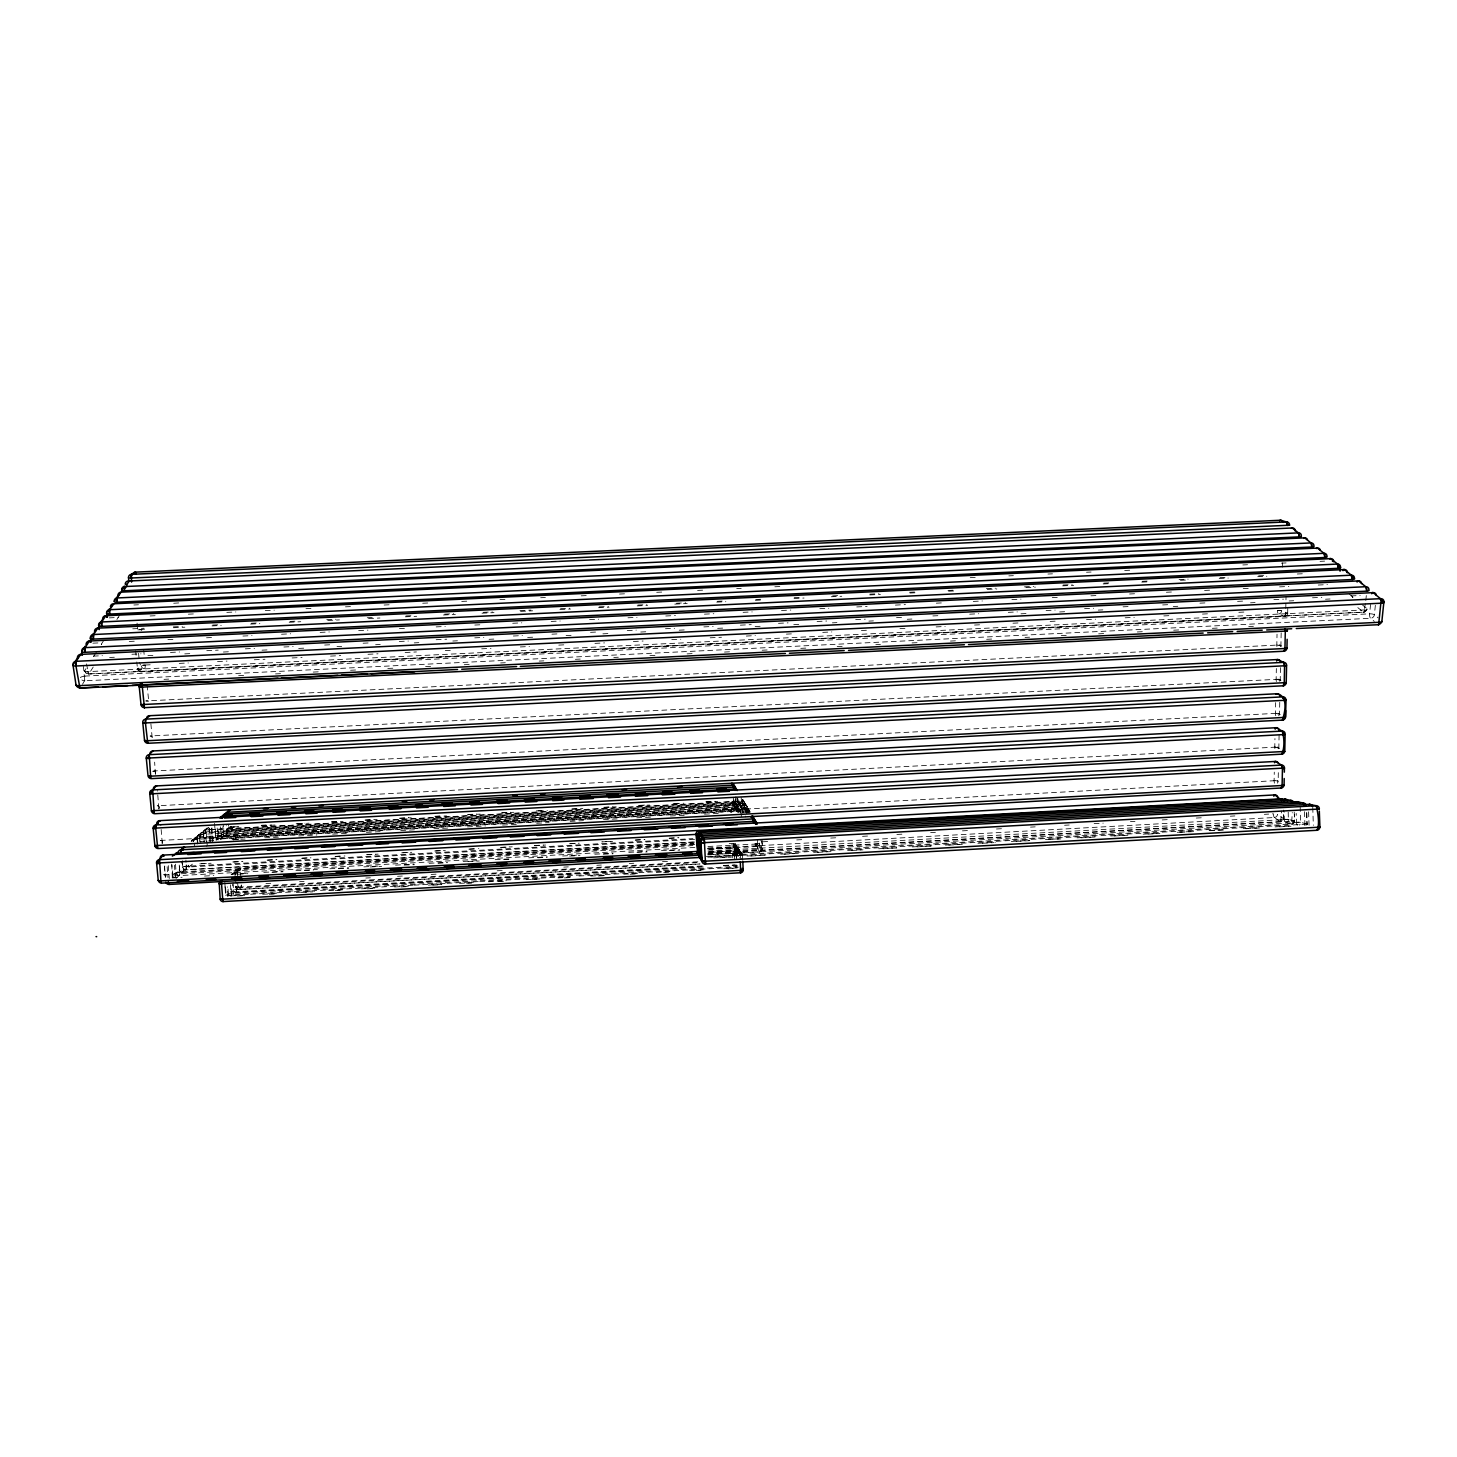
<?xml version="1.0" encoding="UTF-8"?>
<svg xmlns="http://www.w3.org/2000/svg" width="1457" height="1457" viewBox="0 0 1457 1457"><rect width="100%" height="100%" fill="white"/><g stroke="black" fill="none" stroke-linecap="round" stroke-linejoin="round"><path stroke-width="0.75" stroke-dasharray="5 3.75" d="M730.558 812.314L730.576 810.857M152.147 737.497L150.581 720.468M235.142 877.897L234.996 871.177L239.804 868.062L693.805 843.239M1274.474 783.156A3.06 1.02 86.4 0 1 1274.11 780.533L1274.274 772.155M1274.875 748.552A3.078 1.038 86.8 0 1 1274.784 746.986L1274.948 738.572M1275.786 715.751A3.096 1.038 87.1 0 1 1275.458 713.22L1275.658 702.62M1276.405 681.512A3.096 1.056 87.5 0 1 1276.132 679.217L1276.35 668.526M1276.915 646.526A3.114 1.056 87.9 0 1 1276.824 644.959L1277.024 634.196M1278.317 772.665L1278.153 781.043A3.114 2.878 -43.6 0 1 1277.279 783.156M1278.536 748.734A3.114 2.896 -44.9 0 0 1278.845 747.459L1279.137 732.689M1278.645 715.788A3.133 2.914 -46.3 0 0 1279.519 713.639L1279.829 698.777M1279.701 681.257A3.151 2.932 -47.8 0 0 1280.229 679.581L1280.521 664.611M1280.612 646.58A3.169 2.95 -49.2 0 0 1280.922 645.287L1281.231 630.189M1282.506 567.192L1282.597 562.821M1280.667 821.675L1281.577 810.948M142.804 665.266C148.031 663.208 143.751 673.189 141.092 671.768L1284.528 616.42L1285.675 613.743L1286.039 596.204M707.774 848.448L1274.42 817.523L1280.284 821.602A3.114 2.896 -42.2 0 0 1283.362 818.452L1283.526 810.074M1279.92 610.465L1277.498 610.447A3.133 1.056 88.2 0 0 1278.499 613.98L1284.528 616.42A3.205 2.987 -50.7 0 0 1287.678 613.16L1287.806 606.604M1283.617 814.463L1283.417 819.471L1281.65 821.438M193.49 841.345L193.872 839.414L201.43 834.715M735.749 796.833L735.093 804.446M739.136 800.931L740.648 810.493A2.714 2.677 -29.8 0 1 740.065 812.278L740.265 801.896M708.885 849.158L756.529 846.535A3.023 2.987 -29.9 0 0 759.407 843.384L759.188 844.75M762.102 840.197L762.43 849.358L760.427 851.799M1304.926 825.463L1304.452 808.69M1274.547 817.486L1274.42 817.468A3.06 1.02 86.1 0 1 1273.436 813.826L1264.366 814.336M1287.059 615.328L1287.861 613.288L1281.632 610.738A3.187 2.969 -50.8 0 1 1278.499 613.98L1278.627 613.962M1292.45 824.025L1294.654 821.712L1294.49 814.39M1306.783 812.787L1307.093 824.698M193.49 841.636L193.872 839.414L747.314 809.71L745.857 807.488L196.695 836.919L197.842 845.479M743.179 803.335L202.942 832.056A2.914 2.841 16.6 0 0 200.246 835.043L200.829 842.984M709.013 851.799L736.222 850.305L736.441 847.919L736.568 857.681M736.222 866.259L736.259 865.13L736.149 866.387L233.63 894.252L231.481 893.341L231.007 885.583M738.444 850.943L739.755 851.052M735.421 801.332L735.985 802.315A2.641 2.604 -29.7 0 1 733.472 805.065L733.308 797.325M737.952 798.928L738.28 806.395A2.677 2.641 -29.7 0 1 735.73 809.127L735.494 799.419M1307.166 824.079L1300.7 822.331A3.169 3.078 -66.4 0 1 1299.371 825.063M1367.231 609.117L1363.697 612.359L1365.628 602.415M1365.81 600.539L1366.757 591.141M1370.563 604.418L1369.616 613.834A3.533 1.366 88.3 0 0 1370.6 618.296L1374.315 621.41M1375.353 605.329L1374.388 614.763A3.661 3.151 -39.5 0 1 1370.6 618.296L84.67 680.801L83.468 666.395M748.388 812.514L748.643 811.95A2.914 2.878 -30.8 0 1 750.1 812.332L749.973 811.494M197.241 837.083L198.152 845.406M755.017 843.785C757.094 848.921 755.455 843.494 759.316 843.567M732.306 802.898C733.982 808.052 732.871 801.824 735.985 802.461M734.547 806.905C733.217 808.38 739.373 808.435 737.115 804.319L736.805 796.961M1352.843 597.243L1352.824 597.388A3.588 1.038 3.7 0 0 1352.606 596.824L1347.361 592.489M756.675 846.535L756.657 844.022L759.37 843.53M158.868 808.599L157.411 790.495M162.164 843.53L162.328 840.999M158.795 808.999C161.563 804.701 154.041 806.14 158.904 805.685L1277.17 747.059M231.9 829.616C232.137 824.152 233.065 831.983 228.804 832.074M155.389 774.213L154.642 762.157M162.237 843.202L160.798 825.136M204.162 830.363L203.16 832.767L205.455 832.93L745.656 804.264M1294.599 821.038L1288.334 819.399L1288.188 810.766M703.221 866.897L231.481 893.05L231.317 895.8L230.443 884.326M155.444 773.977L155.498 770.899L1277.844 713.274M733.508 805.084L229.241 832.056A2.732 2.641 16.3 0 1 226.327 829.561L228.895 827.357M1274.42 817.523L1274.438 817.468A3.096 2.859 -42.3 0 0 1277.479 814.39L1283.362 818.452M221.5 838.667L221.1 828.232M241.134 887.623L241.316 885.674M226.764 834.114L226.964 831.929M197.405 836.3L197.697 839.359L195.402 839.614M231.299 895.836L244.776 895.29M433.64 817.523L205.71 829.98L208.77 827.339M236.435 892.321L236.18 882.177M179.557 875.311L179.867 872.707M197.405 836.282L198.225 835.171M235.105 839.742L235.178 839.505A2.659 2.586 15.5 0 1 237.728 837.138L238.347 839.323L237.983 837.32M735.767 809.145L223.722 836.628L226.818 833.95L226.527 825.645M237.236 869.702L237.309 869.629A2.677 2.623 6.7 0 0 234.796 872.397L237.017 872.543L237.163 869.884L237.345 878.043M694.734 844.55L182.489 872.616L186.241 869.301L185.931 860.031M176.078 878.389L179.666 875.02L179.193 863.491M741.34 816.703L740.684 801.332L209.48 829.707C203.397 829.689 197.114 835.061 199.937 841.782M231.772 874.236A2.714 2.659 6.5 0 1 232.537 874.091L237.017 872.543M235.196 839.469L235.214 839.432A2.677 2.604 15.4 0 0 234.158 839.669M82.484 684.316L84.925 680.055L84.925 676.084L1369.616 613.834A3.697 1.075 4 0 1 1374.388 614.763L1378.122 617.859M93.212 667.015L88.95 673.899L1363.406 612.177L1356.03 606.167M693.332 842L185.895 869.72L186.387 866.259L692.949 838.631M84.688 670.894L86.163 673.298L88.895 673.954A3.806 3.369 22.6 0 1 84.761 670.584L87.966 665.485M96.326 652.19L93.23 657.107A3.734 1.111 -6.8 0 0 93.193 657.489M101.407 644.121A3.661 1.075 -6.7 0 0 101.608 644.722A3.661 3.26 23.4 0 1 101.407 644.121L104.376 639.386M116.888 619.48L119.674 615.073M139.872 671.695L137.395 668.836L141.22 665.722A3.333 3.151 27.4 0 0 144.826 668.745L145.172 665.029L142.604 665.303M221.628 835.608C219.643 832.876 224.633 831.018 226.928 831.237L737.115 804.319A2.659 2.623 -29.7 0 1 734.601 807.087L226.655 834.315A2.75 2.659 16.2 0 1 223.722 831.783L223.194 824.316M214.561 823.405L215.636 838.74A2.805 2.732 16 0 0 215.891 839.56L218.404 836.354L221.555 835.79L739.464 808.398A2.695 2.659 -29.8 0 1 736.896 811.203L221.373 838.904L220.025 840.088M184.201 866.496C190.175 865.695 176.17 866.806 179.812 871.104M762.412 848.866L760.918 846.025A3.06 3.005 -30 0 1 758.004 849.212L759.68 851.963L707.701 854.785M694.006 843.803L179.83 871.923C176.789 871.559 170.25 874.801 173.929 877.861M203.16 832.712L203.197 832.657A2.896 2.805 16.6 0 1 205.874 829.689L205.747 829.707M758.715 845.515L757.239 846.462M238.201 889.535L235.652 887.113L239.185 885.128M234.723 889.717C237.928 888.296 236.854 894.325 233.739 894.27A2.714 2.659 5.7 0 1 230.898 891.757L236.526 889.553L699.324 863.946M747.35 808.143L747.842 815.847M1286.95 615.455L1285.839 616.202M234.759 872.433L240.405 870.394L240.86 877.66M233.557 840.106L237.728 837.138M192.087 840.124L191.213 841.418A2.987 2.896 16.4 0 1 193.872 839.414L193.745 839.451M694.588 839.359L188.991 866.97L192.397 864.165M737.278 808.58L738.28 806.395M192.652 841.217L194.273 839.906M192.288 839.961L196.313 837.01M198.425 835.007L202.031 832.238M204.344 830.217L207.24 827.867M742.269 854.986L742.742 860.504M740.01 851.999L739.919 850.852M737.734 849.121L738.298 856.315M746.949 808.271L199.645 837.775C198.17 838.831 200.174 835.407 199.973 834.479L744.691 805.302A2.841 2.805 -30.8 0 1 747.514 807.961L749.863 811.239M737.57 865.895L736.696 866.314M700.07 863.983L238.329 889.535L241.006 887.823L241.297 884.927M225.616 895.327L231.481 893.159L228.385 893.469L227.82 886.038M1307.166 823.897L1306.656 824.097M231.098 874.582L233.685 872.962M213.086 840.962L211.939 827.867M1294.636 821.038L1294.526 820.856A3.133 3.06 -66.5 0 1 1291.576 824.152L703.458 856.552M189.21 866.951L189.246 866.915A3.041 2.95 15.4 0 1 186.186 864.966M199.973 834.479L199.973 834.479A2.95 2.859 16.5 0 0 197.241 837.484L197.824 837.757M137.049 623.086L137.705 629.843L146.21 629.005M744.873 803.772L742.36 804.191L742.742 813.061M137.759 629.806L141.711 629.806M233.794 826.72L240.97 826.847M733.982 805.011L734.037 798.582M232.537 874.091L248.382 873.217M175.496 864.147L176.133 872.616L177.28 872.233M182.289 860.686L182.762 866.915L183.892 866.551M742.287 799.638L742.997 812.86M223.813 831.728L228.221 831.983M709.031 849.431L736.404 847.938L737.388 849.376A2.659 2.641 -41.6 0 1 740.174 851.871L740.538 859.302M200.356 834.988L203.689 834.46L204.271 842.383M735.603 845.078L735.658 844.204M140.054 671.732L141.092 671.768A3.369 3.187 27.3 0 1 137.468 668.727L136.794 661.952M238.511 889.517L238.511 889.517A2.677 2.623 5.8 0 1 235.688 887.058L235.36 881.558M234.049 827.212L234.158 827.212A2.677 2.604 16.4 0 1 232.646 826.847L232.774 826.975M1285.548 616.311L1284.528 616.42A3.151 1.075 88.2 0 0 1285.675 613.743L1287.332 613.561L1285.675 613.743M233.047 882.632L233.484 890.008L234.45 889.772M1281.413 821.529L1280.284 821.602A3.078 1.038 86 0 0 1281.395 819.344L1283.016 819.089L1281.504 819.344M737.971 806.559L222.866 834.333L224.032 836.591A2.768 2.677 16.1 0 1 221.082 834.06L220.535 826.538M182.635 872.579L182.781 872.561A3.096 2.987 15.3 0 1 179.466 869.738M745.857 807.488L745.857 807.488A2.859 2.823 -30.8 0 1 748.825 810.165L750.173 812.405A2.896 2.859 -30.8 0 0 747.168 809.71L747.496 812.259M237.546 870.721L240.405 870.284M152.967 771.245L155.389 770.917L152.839 771.263M736.04 809.127L737.479 812.259M1292.14 824.097L1285.548 822.677A3.114 1.056 86 0 1 1284.364 819.326L1284.072 810.693M742.05 855.059L708.284 857.026M229.86 827.066L231.645 826.847L230.133 827.011M160.288 840.452L1276.478 780.606M163.785 874.71L694.552 845.515M177.499 872.178L179.848 872.488M163.967 874.674C169.376 877.77 162.965 875.602 164.787 865.932M160.434 840.416L162.31 840.78M746.712 808.325L744.909 808.508L745.11 813.024M195.493 839.596L197.587 839.359M219.588 836.008L223.613 836.628M201.521 834.697L205.564 832.912L206.566 846.426M735.22 802.625L228.093 829.816L229.241 832.056L228.184 824.243M207.349 829.944L209.48 829.707L210.336 841.418M741.595 855.132C739.009 855.751 739.937 850.196 739.992 855.277M1280.758 821.675L708.357 853.055M736.277 847.938L736.277 847.938A2.641 2.623 -41.5 0 1 739.045 850.433L740.174 851.871M172.126 877.861L182.107 877.296M172.345 877.842L171.598 860.613M733.927 856.17L733.417 845.333L736.076 845.861M235.105 872.47L235.105 872.47A2.695 2.641 6.6 0 0 232.738 874.2M748.516 811.95L741.722 812.332M733.782 845.315L734.255 845.115A2.604 2.586 -41.5 0 1 736.841 847.573L737.934 849.03A2.623 2.604 -41.5 0 0 735.202 846.517L733.272 843.439L735.803 844.951L736.495 859.375M762.466 848.794L762.448 848.721A3.078 3.041 -30 0 1 759.516 851.926L759.297 840.835M223.886 836.591L222.812 826.775M738.517 850.833L738.517 850.833A2.695 2.659 -41.6 0 1 741.322 853.365L742.469 854.858A2.714 2.695 -41.7 0 0 739.646 852.309L738.626 850.815L707.373 852.545M759.516 851.926C757.786 853.328 764.142 847.009 759.771 849.358L707.556 852.236M148.687 701.163L145.791 700.944L1279.228 644.977M735.603 849.376L737.57 849.158L735.603 849.376L735.384 847.573L735.876 856.716M737.716 852.29C736.167 845.06 740.484 855.933 737.916 856.534M196.804 836.937L196.95 836.919A2.969 2.878 16.4 0 0 194.2 839.961L194.655 846.007M756.657 844.022L705.57 846.626M201.376 863.673L208.26 863.309M232.774 861.961L242.226 861.451M267.123 860.104L276.193 859.612M302.218 858.191L310.159 857.754M335.055 856.406L342.359 856.006M366.763 854.676L375.815 854.184M402.97 852.691L409.781 852.327M434.696 850.979L443.839 850.469M468.826 849.121L475.456 848.757M500.37 847.391L509.495 846.899M534.318 845.552L543.388 845.06M570.415 843.585L577.354 843.202M610.829 841.381L601.85 841.873L612.596 841.363M635.507 840.033L644.486 839.542M669.127 838.212L678.051 837.72M199.773 863.855L211.138 863.236M233.757 861.998L242.882 861.506M267.742 860.158L276.903 859.648M301.599 858.3L310.942 857.791M335.383 856.461L344.963 855.951M366.909 854.749L378.164 854.13M401.658 852.855L411.748 852.309M435.679 850.997L445.314 850.487M469.7 849.158L478.861 848.648M501.117 847.446L512.245 846.827M534.5 845.625L545.628 845.024M569.505 843.712L579.249 843.184M635.27 840.124L644.977 839.596M669.291 838.285L678.853 837.757M694.77 842.073L181.961 870.084C176.971 868.299 188.827 878.225 181.324 861.688M729.228 843.621L736.022 843.257M762.667 841.8L770.006 841.381M796.724 839.924L803.517 839.56M830.763 838.066L835.717 837.793M862.544 836.318L869.702 835.936M896.893 834.442L903.686 834.078M930.659 832.603L935.412 832.329M962.44 830.854L969.433 830.472M996.479 828.997L1003.436 828.614M1030.536 827.121L1035.18 826.866M1064.593 825.263L1069.201 825.008M1094.134 823.642L1103.222 823.15M1130.432 821.657L1134.985 821.402M1162.212 819.927L1169.042 819.544M1196.252 818.051L1203.081 817.687M1230.309 816.193L1234.862 815.938M694.88 847.446L173.693 875.894L175.241 875.876L175.587 877.879L174.439 865.203M263.808 872.379L282.348 871.359M295.935 870.612L317.426 869.428M329.901 868.754L348.533 867.735M363.868 866.879L379.712 866.023M395.557 865.148L413.679 864.147M429.105 863.309L447.263 862.307M463.144 861.433L479.335 860.559M495.18 859.685L511.043 858.81M528.745 857.845L547.267 856.825M562.621 855.988L578.957 855.095M594.82 854.221L612.923 853.219M628.768 852.363L646.89 851.362M661.46 850.56L679.326 849.577M708.029 848.01L735.239 846.663M204.508 876.058L213.815 875.548M238.238 874.218L247.799 873.69M271.967 872.361L283.132 871.741M304.458 870.576L313.51 870.084M338.443 868.718L348.824 868.299M370.169 866.97L381.643 866.35M404.154 865.112L414.535 864.693M438.138 863.254L447.208 862.744M468.007 861.615L479.298 860.996M503.849 859.648L511.972 859.339M537.833 857.772L547.122 857.408M569.56 856.042L579.977 855.605M603.289 854.184L613.033 853.802M636.964 852.345L647.127 851.926M669.255 850.56L679.709 850.141M707.465 848.921L736.641 847.5L737.242 855.878M707.92 850.997L1288.279 819.38L1286.986 819.289M707.902 853.456L1294.381 821.092L1292.559 821.293A3.133 1.075 86 0 1 1291.576 824.152L1292.268 812.551M707.865 854.057L739.646 852.309M708.594 854.603L1300.609 822.313L1300.172 806.905M707.829 857.19L1304.98 824.261A3.187 1.111 85.9 0 1 1304.962 825.026M713.584 857.863L731.341 856.898M747.04 856.024L765.854 854.986M780.642 854.166L798.563 853.183M813.589 852.345L829.762 851.453M847.573 850.469L863.6 849.595M878.753 848.757L896.565 847.774M912.282 846.899L931.788 845.825M945.411 845.078L962.075 844.168M977.902 843.293L995.422 842.328M1011.322 841.436L1029.771 840.434M1045.416 839.56L1059.057 838.813M1076.996 837.83L1095.427 836.81M1110.653 835.972L1127.244 835.043M1143.162 834.169L1159.808 833.258M1177.256 832.293L1193.319 831.401M1209.073 830.545L1225.009 829.652M1243.167 828.651L1259.085 827.776M1274.984 826.902L1290.902 826.028M719.576 857.772L731.177 857.117M750.756 856.042L765.162 855.259M784.176 854.203L797.544 853.456M817.286 852.381L831.346 851.598M851.289 850.506L863.018 849.85M883.015 848.757L896.966 847.974M916.999 846.881L930.75 846.116M948.726 845.115L962.33 844.368M982.455 843.257L994.056 842.62M1016.148 841.399L1029.534 840.671M1048.439 839.614L1060.805 838.941M1080.912 837.83L1094.316 837.083M1114.168 835.99L1128.119 835.225M1148.152 834.114L1159.881 833.477M1179.879 832.366L1193.939 831.601M1209.82 830.709L1225.61 829.853M1245.917 828.723L1259.449 827.977M1279.592 826.866L1291.011 826.228M265.957 883.561L270.729 883.288M299.596 881.704L304.076 881.449M365.834 878.043L370.369 877.788M397.542 876.294L402.314 876.039M431.181 874.437L436.044 874.164M497.183 870.794L502.501 870.503M563.768 867.115L568.303 866.879M596.824 865.294L601.34 865.039M629.26 863.509L633.777 863.254M662.48 861.67L667.561 861.397M697.867 861.797L237.436 887.24L238.128 888.897L237.564 881.704M697.011 862.599L241.006 887.823A2.641 2.604 5.8 0 1 238.201 885.364M702.238 865.932L232.665 891.939L233.648 894.27L232.683 884.472M701.819 866.696L236.325 892.485A2.677 2.641 5.7 0 1 233.484 890.008M723.728 865.476L735.075 864.839L736.331 866.387A2.623 2.604 -40.5 0 0 737.57 865.877M723.328 865.786L736.951 865.167M248.309 894.361L227.201 895.527L227.984 896.492M250.586 894.234L413.369 885.2M413.952 885.164L445.715 883.397M447.044 883.324L478.479 881.594M479.754 881.521L570.525 876.477M578.957 876.003L636.709 872.798M638.931 872.688L738.426 867.152M262.661 894.288L276.557 893.523M296.39 892.431L314.384 891.429M328.754 890.628L343.488 889.808M361.391 888.806L374.813 888.06M394.574 886.967L408.324 886.202M428.358 885.091L441.708 884.344M459.52 883.361L473.999 882.56M488.441 881.758L506.144 880.775M526.068 879.664L539.8 878.899M557.958 877.897L570.343 877.205M590.686 876.076L605.62 875.256M623.778 874.236L638.184 873.453M656.269 872.433L669.765 871.687M689.598 870.594L703.512 869.811M723.637 868.7L737.242 867.935M237.272 896.055L244.321 895.654M269.29 894.27L277.267 893.833M301.708 892.467L312.818 891.848M335.128 890.609L342.304 890.209M367.255 888.825L375.979 888.351M400.948 886.967L408.033 886.566M432.838 885.182L441.872 884.69M466.677 883.306L473.58 882.924M498.549 881.54L507.163 881.066M531.841 879.682L539.418 879.263M564.387 877.879L569.997 877.569M598.426 875.985L605.693 875.584M630.207 874.236L637.019 873.854M663.682 872.361L671.058 871.96M696.027 870.576L703.64 870.157M728.063 868.791L734.729 868.427M261.586 825.245L266.139 825.008M229.168 827.266L238.092 826.793M261.222 825.554L271.603 825.008M296.153 823.697L305.059 823.223M331.54 821.803L338.37 821.438M365.033 820.018L373.903 819.544M399.6 818.16L408.67 817.687M434.751 816.284L442.709 815.865M467.661 814.536L476.73 814.044M501.682 812.715L510.77 812.241M536.358 810.875L544.791 810.42M572.018 808.963L579.085 808.58M603.726 807.269L612.851 806.777M639.568 805.357L646.872 804.974M673.061 803.572L680.911 803.153M705.862 801.824L715.387 801.314M261.386 825.755L275.027 825.026M297.683 823.806L309.066 823.205M331.631 822.003L343.124 821.384M365.488 820.2L377.163 819.562M399.874 818.36L411.22 817.759M435.279 816.466L446.498 815.865M467.97 814.718L480.173 814.081M502.028 812.897L513.702 812.278M538.27 810.966L547.413 810.474M571.745 809.181L582.855 808.599M604.163 807.451L616.184 806.814M638.221 805.63L649.567 805.029M674.5 803.699L683.624 803.208M706.299 802.006L717.664 801.386M435.333 817.432L739.755 801.168M199.736 841.472L213.414 840.725M232.082 839.633L245.158 839.032M264.719 837.793L279.635 837.083M298.685 835.972L316.825 834.988M332.615 834.151L346.347 833.404M366.417 832.329L381.242 831.637M400.748 830.49L416.21 829.725M433.858 828.705L448.574 828.031M467.497 826.902L485.436 825.937M502.574 825.081L518.182 824.28M536.668 823.26L549.107 822.622M570.179 821.366L583.492 820.655M603.453 819.581L618.478 818.852M636.745 817.796L651.188 817.122M670.475 815.975L685.591 815.283M704.514 814.153L720.395 813.297M757.968 849.103C755.272 841.144 766 851.398 760.645 839.687M1278.536 679.253L152.074 735.876C147.594 736.841 151.819 734.729 152.147 737.151M743.471 812.259C737.57 802.57 748.516 805.739 747.277 806.978M93.339 656.124L102.427 655.686M131.913 654.266L141.019 653.829M170.469 652.426L179.63 651.989M206.767 650.696L218.222 650.132M245.341 648.839L254.538 648.401M283.915 646.999L293.13 646.562M324.674 645.05L331.722 644.704M363.103 643.211L370.333 642.865M399.273 641.481L408.306 641.044M436.171 639.714L446.753 639.204M474.763 637.856L483.833 637.438M513.356 636.017L522.426 635.58M551.948 634.177L559.652 633.795M590.54 632.32L597.953 631.974M627.257 630.571L636.254 630.134M665.467 628.732L674.573 628.313M703.858 626.911L713.129 626.455M740.375 625.162L751.266 624.634M778.493 623.323L788.055 622.868M817.086 621.483L826.647 621.028M855.678 619.644L865.239 619.189M896.529 617.677L903.34 617.349M932.862 615.947L940.166 615.601M969.67 614.18L978.758 613.743M1008.28 612.341L1017.35 611.904M1046.09 610.519L1055.141 610.101M1084.573 608.68L1093.624 608.261M1123.056 606.841L1130.869 606.476M1162.65 604.946L1169.461 604.619M1199.931 603.162L1206.706 602.834M1237.576 601.359L1245.079 601.013M1273.892 599.628L1283.471 599.173M1312.484 597.789L1321.845 597.334M1351.076 595.931L1360.219 595.494M109.639 657.471L114.32 657.253M147.904 655.65L155.225 655.286M184.766 653.883L191.577 653.556M223.395 652.026L230.206 651.698M262.023 650.168L268.835 649.84M298.703 648.42L305.442 648.092M337.004 646.58L341.685 646.362M375.633 644.722L380.241 644.504M414.262 642.883L418.815 642.664M452.817 641.025L457.443 640.807M489.097 639.295L493.814 639.077M527.653 637.438L534.719 637.11M566.099 635.598L571.071 635.361M602.888 633.85L609.081 633.54M640.752 632.028L647.545 631.701M679.217 630.189L684.699 629.916M717.664 628.349L723.328 628.076M755.127 626.546L761.956 626.219M793.774 624.689L800.585 624.361M832.402 622.849L836.937 622.631M868.9 621.101L873.417 620.882M907.256 619.261L911.936 619.043M1021.011 613.816L1027.822 613.488M1059.64 611.958L1066.451 611.63M1098.268 610.101L1102.822 609.882M1173.267 606.513L1177.802 606.294M1250.525 602.816L1255.078 602.597M1289.154 600.958L1293.707 600.739M1325.506 599.209L1330.059 598.991M145.172 665.029L151.983 664.702M179.266 663.39L188.372 662.953M217.512 661.551L227.019 661.096M254.301 659.766L264.992 659.256M292.11 657.945L302.054 657.471M330.539 656.105L340.719 655.614M368.002 654.302L378 653.811M405.119 652.499L416.429 651.953M445.296 650.569L452.581 650.223M481.684 648.82L490.991 648.365M520.331 646.944L529.437 646.507M558.796 645.105L565.808 644.759M594.948 643.357L604.473 642.901M633.358 641.499L643.12 641.025M671.768 639.659L680.801 639.222M710.178 637.802L721.47 637.255M746.33 636.053L755.363 635.616M786.379 634.123L793.774 633.777M822.75 632.374L831.838 631.937M861.397 630.517L868.336 630.171M899.971 628.659L906.873 628.313M936.141 626.911L945.174 626.474M974.551 625.053L981.909 624.707M1012.979 623.195L1020.574 622.831M1050.133 621.41L1058.183 621.028M1086.503 619.662L1095.609 619.225M1125.168 617.804L1134.256 617.349M1163.815 615.929L1171.228 615.582M1202.462 614.071L1209.674 613.725M1238.851 612.322L1245.844 611.976M84.761 670.584A3.806 1.147 -7 0 0 87.693 671.641L1364.881 609.918A3.661 1.056 3.9 0 0 1366.994 608.68L1361.184 603.89M86.546 663.918L88.513 674.063L1363.242 612.177A3.515 1.348 88.4 0 0 1364.881 609.918M164.022 679.344L168.684 679.108M238.638 675.702L245.978 675.356M275.537 673.917L281.583 673.626M313.237 672.078L321.014 671.695M350.572 670.256L356.182 669.983M387.817 668.453L393.791 668.162M425.608 666.614L432.438 666.268M464.273 664.72L469.172 664.483M500.643 662.953L505.324 662.735M539.236 661.077L543.843 660.859M575.388 659.311L580.232 659.074M613.798 657.453L618.314 657.234M649.949 655.686L656.725 655.359M687.103 653.883L692.876 653.592M724.511 652.062L731.287 651.734M762.138 650.223L767.438 649.968M800.785 648.347L805.848 648.092M837.174 646.58L844.259 646.234M875.821 644.686L880.41 644.468M912.046 642.919L919.021 642.592M950.474 641.062L955.41 640.825M986.644 639.295L993.419 638.967M1025.054 637.419L1029.571 637.201M1061.224 635.671L1067.999 635.343M1098.651 633.85L1104.169 633.576M1137.316 631.956L1142.616 631.701M1173.686 630.189L1178.786 629.952M1212.351 628.313L1217.232 628.076M1248.722 626.546L1253.402 626.31M133.88 605.001L138.433 604.782M173.711 603.253L179.32 602.888M109.202 617.877L118.29 617.44M150.107 615.965L156.919 615.637M188.354 614.18L195.529 613.834M226.818 612.377L235.852 611.958M265.265 610.592L274.317 610.155M305.97 608.68L313.674 608.334M345.473 606.841L352.284 606.531M384.102 605.037L389.493 604.782M422.712 603.234L430.125 602.888M461.723 601.413L468.48 601.104M499.951 599.628L506.854 599.301M540.674 597.734L545.392 597.516M581.216 595.84L586.279 595.603M619.498 594.055L624.907 593.8M656.706 592.307L663.518 591.997M697.593 590.395L702.82 590.158M736.677 588.573L741.212 588.373M774.833 586.789L779.859 586.552M970.216 577.682L975.298 577.427M1008.827 575.879L1013.38 575.661M1047.947 574.04L1052.482 573.839M1086.521 572.237L1091.074 572.036M1124.695 570.47L1129.667 570.233M1242.821 564.952L1247.538 564.733M1281.45 563.149L1286.076 562.93M1320.06 561.346L1324.613 561.127M132.751 628.805L144.024 628.277M173.328 626.892L182.344 626.474M212.631 625.053L220.681 624.671M251.278 623.232L259 622.868M289.943 621.41L297.337 621.064M326.75 619.68L335.857 619.261M367.255 617.768L374.485 617.44M405.902 615.947L413.114 615.619M444.567 614.144L453.655 613.707M483.232 612.322L492.32 611.885M519.949 610.592L530.985 610.064M560.544 608.68L569.632 608.243M599.191 606.859L608.389 606.422M637.856 605.037L646.944 604.619M676.394 603.234L685.61 602.797M717.208 601.304L724.256 600.976M755.709 599.501L762.922 599.155M794.174 597.68L801.587 597.334M832.639 595.877L840.234 595.512M869.793 594.128L878.899 593.691M909.55 592.252L917.546 591.87M947.997 590.449L956.211 590.067M986.389 588.646L995.422 588.209M1024.435 586.843L1033.796 586.406M1063.082 585.022L1072.188 584.603M1103.787 583.11L1110.835 582.782M1142.179 581.307L1149.5 580.961M1179.059 579.576L1188.147 579.139M1219.983 577.646L1226.812 577.318M1258.648 575.825L1266.151 575.479M1297.295 574.003L1304.47 573.676M173.438 627.73L184.857 627.184M212.012 625.909L221.227 625.472M250.604 624.088L259.874 623.651M289.178 622.266L300.779 621.72M327.752 620.463L339.426 619.899M368.585 618.533L379.931 618.005M405.337 616.803L416.702 616.275M443.438 615L455.349 614.453M482.012 613.197L493.996 612.632M520.568 611.375L532.643 610.811M559.907 609.518L570.47 609.026M598.554 607.696L609.026 607.205M637.201 605.893L647.564 605.402M674.791 604.109L687.212 603.526M716.753 602.142L725.841 601.705M755.4 600.32L763.231 599.956M794.047 598.499L804.045 598.026M831.273 596.751L841.764 596.259M869.829 594.93L880.41 594.438M909.969 593.035L917.455 592.689M948.598 591.214L956.011 590.868M987.245 589.411L996.843 588.956M1025.892 587.59L1035.399 587.135M1062.627 585.86L1073.627 585.332M1103.168 583.947L1110.27 583.62M1141.814 582.126L1148.844 581.798M1180.461 580.305L1187.419 579.977M1219.199 578.484L1228.269 578.047M1257.737 576.662L1266.861 576.243M92.884 643.174L99.713 642.865M129.254 641.462L136.084 641.135M167.901 639.623L174.731 639.295M206.53 637.784L213.378 637.456M242.937 636.053L252.025 635.634M281.529 634.232L290.671 633.795M320.139 632.393L329.318 631.956M358.659 630.571L367.965 630.134M399.437 628.641L406.612 628.295M436.171 626.892L445.259 626.455M474.818 625.053L483.269 624.652M512.718 623.268L521.788 622.831M551.165 621.429L560.198 621.01M589.575 619.607L598.608 619.189M627.985 617.786L637.019 617.367M665.776 616.001L675.429 615.546M704.441 614.162L713.839 613.725M743.088 612.322L752.213 611.904M781.498 610.501L790.823 610.064M819.817 608.698L828.814 608.261M856.752 606.932L867.134 606.44M895.399 605.11L905.434 604.619M936.323 603.162L943.735 602.816M973.276 601.413L982.364 600.976M1011.905 599.574L1020.993 599.137M1052.264 597.661L1059.075 597.334M1090.911 595.822L1097.722 595.512M1129.557 594.001L1134.621 593.746M1166.401 592.252L1173.213 591.924M1204.575 590.431L1211.75 590.085M1243.222 588.592L1250.306 588.264M1279.592 586.88L1288.862 586.442M1318.239 585.04L1327.418 584.603M1284.364 819.326L1286.185 819.289M140.109 669.091C136.393 668.508 144.808 675.083 139.435 662.334M743.179 805.575C743.398 801.386 742.196 807.069 745.073 805.557M757.349 839.396L757.622 845.716L759.662 845.734M1277.498 610.447L1281.195 610.61L1280.138 610.483M1276.824 644.959L1283.927 646.635M1276.132 679.217L1283.198 681.075M1275.458 713.22L1282.506 715.26M1274.784 746.986L1281.796 749.226M1274.11 780.533L1278.153 781.043L1276.696 780.642M744.6 805.43L744.909 808.508L743.416 803.153M1363.242 612.177L1363.242 612.177A3.624 3.133 -39.6 0 0 1366.994 608.68M741.067 801.314C748.406 800.184 744.017 813.862 745.51 816.958M737.333 808.143L736.24 800.713M179.448 875.457L179.448 875.457A3.114 3.023 15.2 0 1 176.133 872.616M741.285 801.314L742.542 801.332M231.044 896.055L231.171 896.037A2.732 2.677 5.6 0 1 228.275 893.523M185.895 869.72L186.041 869.72A3.06 2.969 15.3 0 1 182.762 866.915M733.417 845.333L733.709 843.439M1298.351 822.185L1296.493 822.24L1296.202 813.443M1296.639 822.294L1296.53 822.385A3.169 1.093 85.9 0 0 1297.276 825.299M746.949 809.91L748.825 810.165L749.08 816.12M757.749 845.77L758.004 849.212M735.494 847.428L734.055 847.464L734.656 859.903M737.57 850.342L739.045 850.433L739.409 857.791M739.828 853.292L738.735 853.219L741.322 853.365L741.595 858.974M1298.497 822.185L1300.5 822.294M735.676 847.428L736.677 847.519M84.542 680.765L84.688 680.729A3.843 3.406 22.4 0 1 81.92 679.964M737.952 850.287L738.881 850.36M740.192 853.201L741.158 853.292M733.891 843.457L735.348 856.115M218.095 839.979L216.237 838.959L739.61 810.875L738.189 812.241M182.344 872.616L180.304 871.723M1279.337 644.996L1280.922 645.287M736.605 847.919L738.262 848.684M1278.645 679.253L1280.229 679.581M1277.953 713.293L1279.519 713.639M1277.261 747.077L1278.845 747.459M235.87 887.186L237.345 887.24L235.67 887.131M231.08 891.903L232.574 891.939L230.88 891.83M226.618 829.762C229.259 829.925 224.651 829.033 226.946 831.728M743.871 803.171L744.928 803.718A2.805 2.768 -30.8 0 0 742.014 801.04L740.775 798.964M179.757 870.011L178.847 861.36M172.891 875.784L171.853 864.948M221.245 834.242L222.775 834.333L221.136 834.205M736.951 804.209C733.964 802.206 734.328 807.706 734.31 804.865M739.282 808.307L736.586 808.671M137.595 668.982L138.761 669.109L137.559 668.963M748.679 810.074L747.168 809.91L747.477 811.84M187.552 866.624L186.15 865.094M88.567 674.026L87.693 671.641M732.835 811.676L730.886 810.638L730.558 811.895M736.368 846.189L737.461 847.592M738.553 849.03L739.682 850.469M740.83 851.926L741.977 853.42M221.555 835.517L221.373 838.904A2.787 2.695 16.1 0 1 218.404 836.354L217.767 827.685M203.197 832.147L203.67 834.351M744.618 802.534L742.651 799.547A2.787 2.75 -30.8 0 1 743.671 801.569L744.163 813.097M745.693 804.319L747.204 806.814M742.123 853.638L742.469 854.731M731.742 812.678L730.667 810.675A2.586 2.55 -28.6 0 1 733.199 812.369M240.004 868.19L240.296 869.319L239.804 868.062A2.659 2.604 6.7 0 0 237.327 870.812L237.764 878.097M737.643 847.901L737.934 848.866M736.605 808.307L736.896 811.203M188.59 865.567L189.028 866.97L188.518 865.167M235.633 873.836L235.67 874.164M84.925 676.084L84.943 676.212A3.843 1.184 -7.1 0 0 80.408 677.523A3.843 3.406 22.4 0 0 81.282 679.363M218.04 839.487L217.184 828.031M143.642 649.385L144.298 656.105M147.121 685.063L148.632 700.58M138.561 653.282L139.216 660.076M135.683 650.66L136.084 655.322M227.929 896.019L227.365 886.858M732.106 801.15L732.27 802.68L732.143 801.441M168.284 865.604L169.267 878.498M167.136 866.696L167.974 877.551M164.586 866.35L165.351 877.26M203.197 832.657L203.816 841.709M215.381 828.96L216.219 840.489M211.301 828.213L212.303 841.8M208.97 827.958L209.972 841.527M207.258 845.916L206.111 830.29A2.878 2.787 16.7 0 1 206.53 828.632M225.635 888.005L226.163 896.674M224.833 882.396L225.489 893.159M225.052 886.748L225.453 893.214M141.675 629.224L141.748 630.48M732.689 857.791L731.979 843.293M739.974 801.915L740.466 813.115M738.426 801.022L738.918 812.387M737.588 798.09L738.189 812.023M746.549 813.607L746.203 805.794A2.823 2.787 -30.8 0 0 743.27 803.153M741.194 797.453L741.85 812.605M734.037 847.191L734.037 846.918M1294.235 812.132L1294.526 820.856M1312.757 807.415L1313.34 825.336M1308.605 811.804L1309.06 825.245M1306.601 812.715L1306.965 823.824A3.187 3.114 -66.4 0 1 1306.729 825.154M1352.606 596.824A3.57 3.078 -39.9 0 1 1352.497 597.425M756.784 843.257A3.005 2.969 -29.9 0 1 755.072 843.913M174.13 877.861A3.151 3.041 15.1 0 1 172.727 875.53M229.386 828.705A2.695 2.623 16.3 0 0 231.772 829.834L732.361 803.08A2.623 2.586 -29.7 0 0 734.692 801.368M1288.48 819.417A3.114 3.023 -66.5 0 1 1285.548 822.677M735.057 843.257A2.586 2.568 -41.5 0 1 735.803 844.951M734.018 845.716L734.018 845.716M745.711 808.599L746.148 809.91L745.711 808.599M738.408 851.434L738.826 853.219L738.408 851.525M205.528 831.674C205.492 835.098 205.747 827.376 205.528 831.546M165.643 877.023L165.643 876.877M236.143 839.578L238.238 839.341L236.143 839.578M742.159 801.04L742.36 804.191L742.123 801.059M209.371 828.742L209.48 829.707L209.371 828.742"/><path stroke-width="1.5" d="M703.021 838.54L703.112 837.429L1309.497 804.373A3.224 1.129 86.1 0 0 1308.714 805.138M753.943 822.477L754.143 821.311L178.173 853.092A3.096 2.987 16.1 0 1 181.069 849.795L184.62 847.227M99.276 629.57L98.657 625.417L102.682 619.225A3.643 3.26 24.4 0 1 105.742 615.746L101.735 621.957L1337.599 564.059L1330.642 558.632L105.578 615.746L106.762 617.058M124.136 586.206L121.714 589.921A3.479 0.947 -6.1 0 0 124.464 590.777L1299.243 536.886L1299.262 535.63L1298.406 532.88L1292.286 527.98L128.271 581.033A3.46 3.114 25.6 0 0 125.338 584.366A3.442 0.929 -6 0 1 125.994 583.893M222.229 818.051L222.557 816.157L226.545 813.662M753.943 822.768L754.143 821.311L755.6 823.915A3.041 2.987 -30.9 0 1 756.82 823.988M1284.2 778.512L1284.072 784.831A3.133 2.914 -43.5 0 1 1280.976 788.018L158.449 848.539A3.278 3.078 18.3 0 1 154.879 845.625L153.167 828.232L156.737 823.915A3.26 3.078 19.2 0 1 159.669 820.655L160.197 821.056M1284.327 772.174L1284.418 767.948A3.133 2.914 -44.2 0 0 1281.45 765.089L1275.549 761.446L159.669 820.655L156.118 824.935A3.296 3.096 19.1 0 0 153.167 828.232L1284.546 768.039M1275.185 729.192A3.078 1.038 86.9 0 1 1276.223 727.717L1282.16 731.086A3.151 2.932 -45.5 0 1 1285.129 733.982L1284.783 750.992A3.151 2.932 -44.8 0 1 1281.668 754.18L155.025 813.716A3.296 3.114 19.9 0 1 151.455 810.766L149.725 793.245L156.3 785.906M152.876 750.92L149.233 754.671A3.315 3.133 22.5 0 0 146.265 757.986L147.995 775.652A3.315 3.133 21.6 0 0 151.583 778.621L1282.379 720.122A3.169 2.95 -46.2 0 0 1285.493 716.899L1285.62 710.47M149.743 715.788L145.736 719.139A3.333 3.151 24.3 0 0 142.768 722.49L144.516 740.265A3.333 3.151 23.4 0 0 148.104 743.27L1283.089 685.792A3.169 2.95 -47.7 0 0 1286.221 682.568L1286.586 665.303A3.187 2.969 -48.4 0 0 1283.581 662.37L1277.589 659.547L149.415 715.715A3.315 3.133 24.5 0 0 146.611 717.718M1287.132 639.295L1286.95 647.983A3.187 2.969 -49.2 0 1 1283.799 651.243L144.607 707.665A3.351 3.169 25.3 0 1 141.001 704.623L139.235 686.702A3.351 3.169 26.3 0 1 140.491 683.934M1285.511 717.299L1286.039 699.925L1282.852 698.194M1296.256 628.532L1378.613 624.707L1381.236 599.337L1373.186 592.635L80.681 654.393A3.861 3.424 23.2 0 0 77.458 658.054L72.977 664.957L75.964 684.571A3.879 3.424 22.2 0 0 80.281 687.886L98.457 686.994M1319.896 827.102L1319.313 811.057M222.229 818.178L222.557 816.157L734.984 789.002A2.677 2.641 -30.8 0 1 737.351 790.423M702.365 838.504L702.055 835.772L1303.305 803.026L1296.912 801.732L701.017 834.133L700.944 835.626M703.021 838.157L704.368 840.288L705.498 863.509L705.443 861.178L1319.66 827.157L1317.838 827.339A3.242 1.147 85.8 0 1 1316.782 830.29L705.461 864.019M700.963 834.278L700.944 835.844M733.618 787.49L733.854 787.09A2.659 2.623 -30.7 0 1 736.477 789.585L737.06 790.55M698.941 831.237L1284.746 799.165A3.114 1.056 86.2 0 0 1283.817 800.858M128.544 580.888C129.691 579.558 121.914 596.168 124.665 586.57L1298.406 532.88A3.351 2.932 -41.7 0 1 1301.301 535.848L1301.447 536.303M742.797 861.306L743.197 869.92L741.103 870.339L222.375 899.188L223.14 901.573L740.63 872.761L740.302 861.743M740.721 872.634L740.721 870.357L743.052 870.066M1376.319 595.385A3.679 3.169 -40.1 0 0 1373.186 592.635L1373.186 592.635A3.551 1.366 88.6 0 0 1371.747 593.746M1340.058 571.217L1340.44 567.174A3.515 3.06 -40.9 0 0 1337.435 564.059L1337.435 564.059A3.406 1.257 88.9 0 1 1338.346 568.303L101.535 626.364A3.679 1.056 -6.5 0 1 98.657 625.417A3.679 3.278 24.2 0 1 101.753 621.884L101.535 626.364L101.753 621.884M81.574 654.94A3.697 0.911 86.1 0 0 80.681 654.393L76.146 661.314L1380.726 598.663A3.715 3.187 -40 0 1 1383.877 601.905L1381.91 620.973A3.752 1.093 4.1 0 1 1379.779 622.266A3.57 1.384 88.3 0 1 1378.067 624.525L1378.067 624.525A3.697 3.169 -39.3 0 0 1381.819 621.465M752.231 815.829C752.54 818.834 749.153 816.157 752.923 817.049A2.932 2.896 -30.9 0 0 752.54 815.683M1287.332 630.917L1287.423 630.681A3.205 2.987 -49.9 0 0 1287.259 630.043M1342.99 570.689A3.442 1.275 88.8 0 1 1344.337 569.578L97.528 628.167L98.53 628.732M700.07 840.78L701.946 861.032A3.315 3.296 -36 0 0 705.407 864.128L704.86 863.163M141.93 684.08L141.875 687.121L1287.096 631.008L1285.311 631.227L1284.947 648.638L1283.799 651.243A3.133 1.075 87.8 0 0 1284.947 648.638L1287.005 648.019M1289.7 525.103L1289.536 524.975A3.26 3.041 -54.6 0 0 1286.476 521.934L1280.393 520.258L135.228 572.146L136.102 573.348M142.003 683.807L144.443 707.701M110.459 606.841A3.588 3.205 24.8 0 1 113.519 603.763L1317.438 548.069L1323.976 553.314A3.46 3.023 -41.1 0 1 1326.945 556.374A3.479 0.947 3.2 0 1 1324.868 557.485L109.457 614.071L109.566 609.882L113.937 603.69M89.496 640.861L84.961 647.855L84.797 652.299L1366.757 591.141A3.679 1.038 3.8 0 0 1368.888 589.921A3.643 3.151 -40.3 0 0 1365.774 586.716L1358.507 580.906A3.497 1.33 88.7 0 0 1357.086 582.09M735.111 787.873L734.219 785.815A2.623 2.586 -30.7 0 0 731.505 783.356L732.725 785.214L227.62 812.259L230.516 809.91M97.819 628.022L93.558 634.524L93.321 639.095L1352.296 579.522A3.606 1.002 3.6 0 0 1354.409 578.338A3.588 3.096 -40.6 0 0 1351.349 575.187L1344.337 569.578A3.551 3.078 -40.7 0 1 1347.361 572.71A3.57 0.983 3.5 0 0 1346.887 572.437M1361.585 583.601A3.624 3.133 -40.4 0 0 1358.507 580.906L89.351 641.025A3.788 3.369 23.6 0 0 86.182 644.631A3.788 1.111 -6.8 0 1 86.819 644.14M124.537 586.606L124.665 586.57A3.497 3.133 25.4 0 0 121.714 589.921M697.757 834.315L156.536 863.072A3.278 3.078 17.5 0 1 159.541 859.685L163.038 855.077L163.712 855.969M155.99 824.972L1281.45 765.089A3.096 1.056 86.5 0 1 1282.451 768.768L1282.105 785.687L1280.976 788.018A3.096 1.038 86.4 0 0 1282.105 785.687L1283.908 785.378M181.069 849.795L752.814 818.925L751.266 816.576A2.95 2.914 -30.9 0 1 754.325 819.344L755.054 820.528M697.284 851.434L160.325 880.92L158.248 880.447L156.591 862.945L160.143 858.319A3.242 3.06 17.6 0 1 163.02 855.113L1274.875 794.921A3.06 1.02 86.2 0 0 1273.855 796.287M1286.167 682.969L1284.236 683.26A3.133 1.075 87.5 0 1 1283.089 685.792L1284.236 683.26L1284.582 665.976A3.133 1.075 87.6 0 0 1283.581 662.37L145.736 719.139L145.354 722.308L147.758 743.197L146.665 740.775L1286.276 682.605M1351.349 575.187L1352.296 579.522A3.46 1.293 88.8 0 0 1351.349 575.187L93.558 634.524L93.321 639.095A3.752 1.093 -6.7 0 1 90.407 638.111L93.539 633.303M85.089 646.289L81.847 651.279A3.825 1.129 -6.9 0 0 84.797 652.299L85.052 647.637L1365.774 586.716A3.533 1.348 88.6 0 1 1366.757 591.141L1365.774 586.716M154.879 845.625L1283.817 785.414M145.736 719.139L145.39 722.945L1286.513 665.685L1284.582 665.976L1283.708 662.389M221.846 880.811L221.537 881.94L221.792 880.884M151.455 810.766L1284.71 751.466M1285.803 700.18L1283.872 700.489A3.114 1.056 87.3 0 0 1282.87 696.865L149.233 754.671L150.617 776.18C152.53 779.805 146.611 774.432 150.617 776.18L1285.329 717.372L1283.508 717.645A3.114 1.056 87.1 0 1 1282.379 720.122C1284.801 713.274 1288.789 695.79 1276.915 693.751L152.858 750.956A3.296 3.114 22.6 0 0 149.889 754.016M132.387 574.823A3.388 3.205 32.5 0 1 135.374 572.127L131.294 574.732L131.567 582.09M146.21 758.168L1285.62 700.252M107.581 611.667L109.53 608.698M1307.512 539.982A3.369 2.95 -41.6 0 0 1304.652 537.87L1310.99 542.933A3.406 2.969 -41.4 0 1 1313.904 545.938A3.406 0.911 3 0 1 1311.846 547.012L117.088 602.215A3.551 0.983 -6.2 0 1 114.302 601.34L118.035 595.585A3.515 3.169 25.2 0 1 121.022 592.198L121.295 592.052M144.462 740.447L146.556 740.775L144.644 740.575M158.267 880.247L158.303 880.228A3.26 3.06 16.8 0 0 161.836 883.124L699.506 853.547M89.387 640.989L90.298 641.845M142.713 722.654L145.39 722.945L142.786 722.727M93.558 634.524L93.558 634.524A3.752 3.333 23.8 0 0 90.407 638.111L91.044 642.337M141.001 704.623L1286.695 648.42M139.235 686.702L141.875 687.121L139.253 686.921M223.14 901.573L223.085 901.592A2.787 2.732 5.5 0 1 220.171 899.005L219.242 883.689A2.787 2.732 6.4 0 1 220.772 881.084M153.349 789.184L153.349 789.184A3.278 3.096 20.9 0 1 156.263 785.924L156.664 786.052M109.512 609.736L109.676 609.7A3.624 3.242 24.6 0 0 106.616 613.16A3.606 1.02 -6.4 0 0 109.457 614.071L109.676 609.7L1323.976 553.314A3.351 1.22 89 0 1 1324.868 557.485L1323.976 553.314M131.531 574.331L1286.476 521.934A3.187 1.093 89.2 0 1 1287.514 525.412L1289.463 525.212L131.166 578.01C128.052 578.72 132.387 577.118 131.531 574.331A3.406 3.224 32.3 0 0 128.507 577.755L128.908 581.835M149.088 754.69L148.887 758.496L146.793 758.423M128.453 577.81L128.671 577.955M176.042 853.875L177.736 852.509A3.114 3.023 16.1 0 0 175.004 854.512M221.318 817.923L222.648 816.849M1279.774 695.79A3.151 2.932 -47 0 0 1276.915 693.751L1276.915 693.751A3.096 1.038 87.3 0 0 1276.132 694.297M1383.877 601.905A3.752 1.075 4 0 1 1381.746 603.18L75.964 666.013L76.238 661.259A3.734 0.929 86.1 0 0 75.964 666.013L79.935 688.105L414.717 671.768M700.981 859.029L700.908 859.084A3.278 3.26 -35.9 0 0 703.039 862.034M84.888 647.691L85.052 647.637A3.825 3.388 23.4 0 0 81.847 651.279L82.43 655.158M700.052 855.132L698.85 855.423L699.87 857.281A3.26 3.224 -35.9 0 0 701.545 859.958M158.321 880.556C161.527 880.137 161.745 885.492 160.907 880.902L159.541 859.685L1280.903 798.837A3.133 2.896 -42.8 0 1 1283.526 800.622M79.935 688.105L80.281 687.886A3.715 0.929 86.3 0 1 78.951 685.664A3.897 1.202 -7.2 0 1 75.964 684.571M144.48 707.683L143.642 705.061L141.602 705.024M1279.137 730.558L1279.137 730.558A3.133 2.914 -45.6 0 0 1276.223 727.717L156.263 785.924M220.626 882.815L219.206 883.78L701.491 857.39M220.043 818.233A2.768 2.695 17 0 1 222.557 816.157L223.649 816.557M696.227 834.151L697.193 833.987L696.009 834.296L697.848 853.675A3.187 3.169 -35.7 0 0 700.289 856.607M1319.277 808.799L1319.368 808.835A3.242 3.169 -67.1 0 0 1315.962 805.739L1309.497 804.373A3.224 3.133 -67.2 0 1 1312.593 806.504M76.055 661.296L76.238 661.259A3.897 3.442 23 0 0 72.977 664.957A3.897 1.166 -7 0 0 75.964 666.013M96.708 936.687L96.035 936.614M755.6 821.912L755.764 821.73A2.987 2.95 -30.9 0 0 752.668 818.943C752.923 820.346 752.632 823.478 755.418 821.985C750.901 822.713 754.908 817.231 753.087 819.071M159.378 859.721L159.214 863.6L157.229 863.527M227.656 811.95L227.784 811.913A2.732 2.641 17.2 0 0 225.252 814.718L232.045 814.718M1284.382 768.422L1282.451 768.768L1281.595 765.107M697.958 851.617L696.956 851.835A3.169 3.151 -35.6 0 0 700.18 854.895M181.761 850.16L182.781 849.905M698.158 837.393L698.85 855.478A3.224 3.205 -35.8 0 0 701.764 858.483M754.216 821.329L754.107 821.347A3.005 2.969 -30.9 0 1 757.203 823.933M1284.528 751.539L1282.797 751.794A3.096 1.056 86.7 0 1 1281.668 754.18C1284.728 748.734 1284.437 737.697 1282.16 731.086L152.694 789.931L154.078 811.349C154.752 815.192 154.315 810.402 151.473 811.057M181.979 850.087L182.999 849.868M700.325 835.535L700.016 832.53L1290.92 800.439L1284.746 799.165A3.114 3.023 -67.2 0 1 1287.442 800.603M1319.168 809.017L702.383 842.765M698.559 836.045L696.009 834.296A3.169 3.151 -36.5 0 1 699.014 830.964L700.343 836.008M699.87 832.548L700.016 832.53A3.187 3.169 -36.6 0 0 696.974 835.881L697.848 853.675L700.07 853.875M1318.931 809.054L1317.237 809.218A3.242 1.147 86 0 0 1315.962 805.739L704.186 839.105L704.532 842.711L702.474 842.765M1303.651 538.38A3.26 1.147 89.1 0 1 1304.652 537.87L121.04 592.161L117.125 597.953L1310.99 542.933L1311.846 547.012A3.296 1.166 89 0 0 1310.99 542.933L1311.045 542.969M117.125 597.953L117.088 602.215L117.307 597.935A3.551 3.187 25 0 0 114.302 601.34M704.022 839.123L704.186 839.105A3.315 3.296 -36.9 0 0 701.036 842.583L701.946 861.032L705.443 861.178L702.11 861.105M1299.243 536.886L1301.01 536.595L1299.243 536.886A3.242 1.129 89.1 0 0 1298.406 532.88L1298.406 532.88M230.242 809.837L230.333 809.837A2.714 2.623 17.2 0 0 227.838 812.241M222.63 816.649A2.75 2.659 17.1 0 1 225.179 814.026L733.709 787.09L735.075 790.459M702.948 837.429L703.112 837.429A3.278 3.26 -36.9 0 0 699.997 840.871L701.236 842.656M184.238 847.136L184.347 847.136A3.06 2.969 16.2 0 0 181.506 850.287M225.179 814.026L225.708 815.21M177.353 881.376L188.681 880.757M206.111 879.809L215.873 879.263M231.736 878.389L241.698 877.842M258.927 876.895L268.398 876.385M283.842 875.53L295.516 874.892M311.033 874.036L322.361 873.417M336.221 872.652L347.513 872.033M365.416 871.049L374.613 870.539M390.33 869.683L401.677 869.046M417.285 868.19L426.591 867.68M444.258 866.715L453.783 866.187M468.954 865.349L480.974 864.693M496.837 863.819L506.909 863.273M524.028 862.325L533.717 861.797M548.943 860.96L560.508 860.322M576.134 859.466L585.404 858.956M603.325 857.973L612.65 857.445M628.24 856.589L639.914 855.951M655.431 855.095L666.76 854.476M682.623 853.602L691.948 853.092M235.305 880.064L242.044 879.7M260.457 878.68L269.545 878.189M286.902 877.223L295.88 876.732M313.783 875.748L321.778 875.311M340.556 874.273L347.258 873.909M367.2 872.816L374.03 872.433M394.446 871.304L400.766 870.958M419.434 869.938L428.522 869.428M446.68 868.427L454.019 868.026M471.667 867.061L480.755 866.551M500.971 865.44L505.743 865.185M525.886 864.074L532.989 863.691M553.059 862.58L559.852 862.198M578.411 861.178L585.222 860.814M604.965 859.721L612.468 859.302M630.644 858.319L639.732 857.809M659.001 856.752L665.722 856.388M685.154 855.314L691.966 854.931M700.944 855.15L169.158 884.435A3.205 3.096 15 0 1 165.879 882.177M263.462 808.69L267.888 808.453M291.364 807.214L295.88 806.978M318.864 805.757L323.381 805.521M402.332 801.35L406.867 801.113M429.505 799.911L434.04 799.674M512.645 795.522L517.126 795.285M540.492 794.047L545.009 793.81M622.03 789.749L626.546 789.494M677.56 786.798L682.003 786.561M249.967 813.753L259.237 813.261M276.921 812.332L286.428 811.822M304.568 810.857L313.637 810.383M332.979 809.363L341.903 808.89M359.788 807.943L370.297 807.378M388.418 806.413L397.761 805.921M415.536 804.993L422.421 804.628M442.218 803.572L451.889 803.062M470.01 802.097L479.08 801.623M497.201 800.658L507.182 800.13M524.411 799.219L534.428 798.691M552.604 797.726L561.673 797.234M579.777 796.287L590.121 795.741M606.877 794.848L618.169 794.247M635.452 793.337L645.269 792.808M662.662 791.898L671.713 791.406M689.853 790.441L699.214 789.949M717.044 789.002L726.169 788.528M224.342 818.087L235.724 817.486M251.169 816.667L262.879 816.047M277.996 815.246L290.052 814.609M305.897 813.771L317.207 813.17M333.052 812.314L344.854 811.695M360.225 810.875L371.535 810.274M389.329 809.327L400.966 808.708M416.483 807.888L428.139 807.269M443.711 806.45L455.294 805.83M470.957 805.011L482.467 804.391M498.094 803.554L509.622 802.953M525.176 802.115L536.795 801.514M552.64 800.658L563.95 800.057M579.813 799.219L593.381 798.509M608.48 797.707L620.555 797.052M635.416 796.269L647.709 795.613M662.298 794.848L674.882 794.174M690.727 793.337L702.493 792.717M717.882 791.898L729.301 791.278M185.203 853.037L194.327 852.545M212.23 851.58L221.573 851.07M237.473 850.214L248.837 849.595M264.737 848.739L276.083 848.12M291.983 847.264L303.347 846.644M319.247 845.788L330.593 845.169M346.493 844.313L355.872 843.803M373.757 842.838L384.903 842.237M400.475 841.399L410.091 840.871M425.99 840.015L438.302 839.341M453.254 838.54L464.983 837.902M480.5 837.065L492.084 836.445M507.746 835.59L516.998 835.098M535.01 834.114L546.43 833.495M562.256 832.639L571.344 832.147M589.302 831.182L600.557 830.563M614.508 829.816L625.854 829.197M641.754 828.341L654.575 827.649M669.018 826.866L680.364 826.246M696.264 825.39L708.302 824.735M723.528 823.915L732.907 823.405M187.753 854.53L201.157 853.802M214.561 853.073L226.545 852.436M241.388 851.635L254.811 850.906M267.414 850.214L281.565 849.449M294.66 848.739L308.283 848.01M321.56 847.282L334.891 846.572M348.223 845.843L362.775 845.06M376.398 844.313L388.509 843.658M402.077 842.929L415.627 842.182M429.178 841.454L442.746 840.725M455.859 840.015L469.482 839.268M483.105 838.54L496.782 837.793M510.26 837.065L523.974 836.318M537.214 835.608L550.691 834.879M564.169 834.151L578.465 833.368M590.941 832.694L604.345 831.965M617.732 831.237L631.136 830.526M644.304 829.798L657.927 829.069M671.495 828.341L685.172 827.594M698.759 826.847L712.418 826.119M726.023 825.372L737.388 824.771M78.951 685.664L1379.779 622.266M102.882 686.775L127.997 685.555M132.259 685.336L278.014 678.233M281.474 678.07L337.86 675.301M341.648 675.119L367.146 673.881M371.207 673.68L457.571 669.473M461.723 669.255L516.67 666.577M520.295 666.395L785.432 653.465M789.403 653.264L844.204 650.587M848.502 650.387L964.407 644.722M968.504 644.522L1203.154 633.067M1207.616 632.848L1232.677 631.628M1237.157 631.409L1262.217 630.189M1266.698 629.97L1291.74 628.75M227.511 814.955C227.055 809.965 228.658 815.21 225.817 814.955M700.58 839.341L701.582 839.341M701.345 839.341L700.198 839.341M1315.962 805.739C1315.871 803.299 1321.098 824.207 1316.782 830.29A3.242 3.169 -66.4 0 0 1319.842 826.884L1319.878 826.902M1304.252 805.229L1303.141 803.044A3.187 1.111 86.1 0 1 1304.197 804.92M1291.831 802.57L1290.775 800.439A3.133 1.075 86.1 0 1 1291.722 802.006M97.546 628.149L97.692 628.149A3.715 3.315 24 0 0 94.578 631.701M734.984 789.002L735.02 790.022M1303.141 803.044L1303.141 803.044A3.187 3.114 -67.2 0 1 1306.219 805.156M1282.269 731.123L1282.16 731.086A3.114 1.056 86.9 0 1 1283.162 734.747L1284.801 734.528L152.348 793.792C148.833 795.595 153.805 789.312 152.694 789.931A3.315 3.114 20.7 0 0 149.725 793.245L150.417 793.737M1290.775 800.439L1290.775 800.439A3.133 3.06 -67.2 0 1 1293.616 802.115M732.853 787.144L732.598 785.214L732.871 787.527M1286.64 521.934L1287.514 525.412M1277.771 797.726L1277.807 797.744A3.096 2.878 -42.9 0 0 1274.875 794.921L1281.486 800.221M1380.726 598.663L1380.726 598.663A3.588 1.402 88.5 0 1 1381.746 603.18M1282.87 696.865L1282.87 696.865A3.169 2.95 -47 0 1 1285.857 699.761L1285.966 699.852M732.725 785.214L732.598 785.214A2.641 2.604 -30.7 0 1 735.348 787.691M755.473 823.861L755.983 823.879M698.213 836.045L697.156 835.972M1280.903 798.837L1280.903 798.837A3.096 1.038 86.2 0 1 1281.577 800.622M699.087 853.857L698.03 853.766M1337.599 564.078L1338.346 568.303A3.533 0.965 3.4 0 0 1340.44 567.174L1337.034 564.442M219.388 883.834C221.938 885.036 221.537 880.228 221.537 883.853L222.885 901.409M220.462 899.169L222.375 899.188L220.226 899.133M153.823 828.76L155.79 828.833L157.502 846.244C158.23 850.068 157.593 845.26 154.988 845.989M736.149 789.457L735.129 789.366L736.477 789.585M699.16 839.25L697.976 837.484A3.224 3.205 -36.7 0 1 701.017 834.133L702.055 835.772A3.26 3.242 -36.8 0 0 698.978 839.177L700.052 857.372M1295.109 530.913L1295.146 530.931A3.315 2.914 -41.9 0 0 1292.286 527.98L1292.286 527.98A3.224 1.111 89.1 0 0 1291.43 528.272M1350.876 575.515L1354.409 578.338M1380.07 598.882L1382.602 600.903M135.61 572.182L136.193 573.785M89.678 640.843L90.37 642.063M163.348 855.095L163.785 856.261M106.051 615.582L106.707 616.785M742.032 868.317L743.197 869.975A2.714 2.677 -40.7 0 1 740.63 872.761L740.065 871.942M225.38 814.081L225.726 815.319M702.092 835.844L702.329 838.03M1285.038 628.878L1285.311 631.227A3.151 1.075 88 0 0 1284.965 628.641M106.616 613.16L107.217 617.258M168.302 881.886L169.158 884.435L168.32 882.177M180.686 852.982L180.814 850.378L180.704 853.292M1329.713 558.905A3.369 1.238 88.9 0 1 1330.642 558.632L1330.642 558.632A3.497 3.041 -41 0 1 1333.647 561.728A3.515 0.965 3.3 0 0 1332.427 561.218M1276.587 660.986A3.114 1.056 87.7 0 1 1277.589 659.547L1277.589 659.547A3.151 2.95 -48.5 0 1 1280.576 662.243M1279.61 520.969A3.169 1.075 89.2 0 1 1280.393 520.258L1280.393 520.258A3.224 3.005 -54.7 0 1 1282.397 520.932M1282.87 521.46A3.224 3.005 -54.7 0 1 1283.307 522.389M1316.399 548.579A3.315 1.184 89 0 1 1317.438 548.069L1317.438 548.069A3.424 2.987 -41.3 0 1 1320.333 550.218M110.823 606.895A3.57 1.002 -6.3 0 1 111.461 606.586M94.632 631.628A3.715 1.075 -6.6 0 1 95.543 631.063M172.345 856.115A3.151 3.041 16 0 1 174.112 855.277M1274.529 762.758A3.078 1.038 86.6 0 1 1275.549 761.446L1275.549 761.446A3.114 2.896 -44.2 0 1 1278.08 762.74M118.035 595.585A3.515 0.965 -6.1 0 1 118.727 595.093M77.458 658.054A3.861 1.147 -7 0 1 77.913 657.653M1296.348 802.06A3.169 1.093 86.1 0 1 1296.912 801.732L1297.04 801.714A3.169 3.078 -67.2 0 1 1299.808 803.481M155.717 827.266C155.753 831.401 155.899 822.568 155.717 827.266M156.755 823.879L158.066 823.332L156.791 823.861"/></g></svg>
